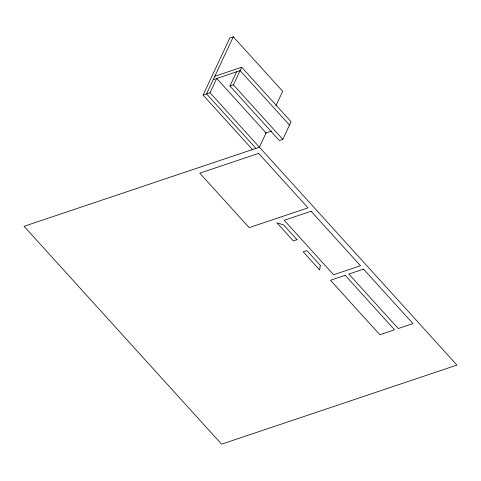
<?xml version="1.0" encoding="UTF-8"?>
<svg xmlns="http://www.w3.org/2000/svg" width="481" height="481" viewBox="0 0 481 481"><rect width="100%" height="100%" fill="white"/><g stroke="black" fill="none" stroke-linecap="round" stroke-linejoin="round"><path stroke-width="0.72" d="M252.459 149.537L203.072 95.07L229.81 37.993L233.285 36.821L282.672 91.288L275.986 105.561M233.285 36.821L206.547 93.903L255.934 148.37M210.023 92.737L216.709 78.463L266.089 132.93L259.409 147.204L24.05 226.31L221.591 444.179L456.95 365.073L210.023 92.737L203.072 95.07M214.809 76.263L241.678 67.232L291.065 121.699L282.804 139.34L279.329 140.506L229.942 86.039L236.628 71.771M229.942 86.039L233.417 84.872L241.678 67.232M213.233 79.636L240.097 70.605L289.484 125.072M265.446 133.147L271.807 131.012M233.417 84.872L282.804 139.34M320.256 265.332L319.667 269.973L303.204 251.816L306.884 250.577L320.256 265.332M258.622 153.391L199.777 173.166L249.164 227.633L308.002 207.858L258.622 153.391M311.093 211.261L284.223 220.292L333.61 274.759L360.479 265.728L311.093 211.261M297.005 239.688L293.326 240.921L276.864 222.763L283.628 224.934L297.005 239.688M345.178 275.312L330.465 280.255L379.852 334.722L394.558 329.78L345.178 275.312M363.564 269.132L348.851 274.074L398.238 328.541L412.951 323.599L363.564 269.132"/></g></svg>
